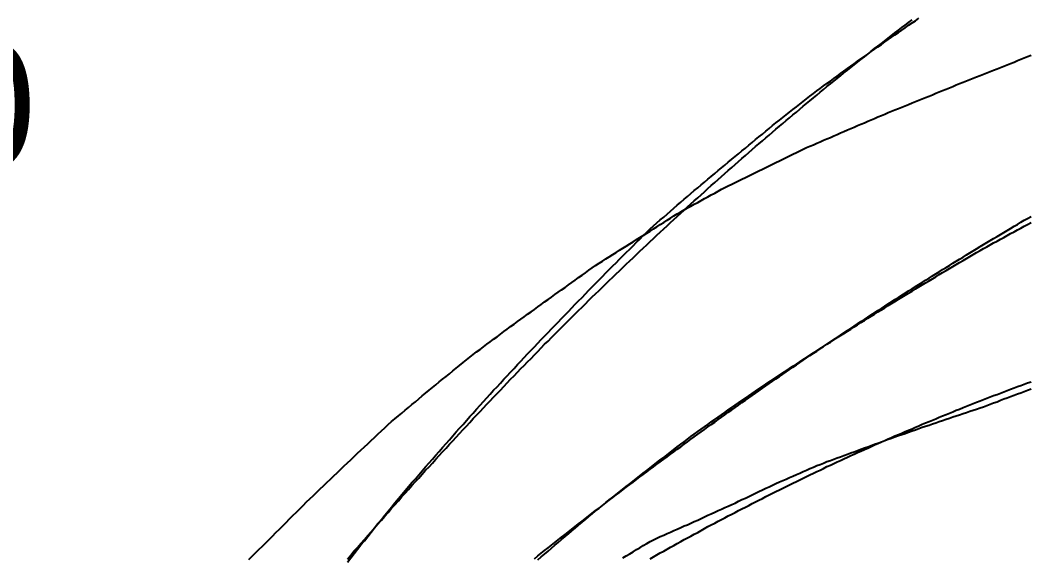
# Model space of a CAD drawing. Extents: x -35 to 179, y -35 to 144.
# Drawn here: x 6.9 to 70.9, y 38.7 to 72.9 of the extents above; entities that cross this region are included whole.
import ezdxf

# ---------------------------------------------------------------- set-up
doc = ezdxf.new("R2010")
doc.units = 0

msp = doc.modelspace()

# ---------------------------------------------------------------- linework, layer by layer
at = {"color": 4}
for points in [[(27.672, 38.433), (27.889, 38.712), (28.105, 38.973), (28.321, 39.25), (28.537, 39.527), (28.753, 39.794), (28.97, 40.06), (29.186, 40.334), (29.402, 40.609), (29.618, 40.866), (29.834, 41.139), (30.051, 41.411), (30.267, 41.676), (30.483, 41.94), (30.699, 42.211), (30.915, 42.483), (31.132, 42.738), (31.348, 42.994), (31.564, 43.249), (31.78, 43.495), (31.996, 43.741), (32.212, 43.995), (32.429, 44.249), (32.645, 44.486), (32.861, 44.739), (33.077, 44.991), (33.293, 45.235), (33.51, 45.479), (33.726, 45.731), (33.942, 45.981), (34.158, 46.214), (34.374, 46.462), (34.591, 46.711), (34.807, 46.95), (35.023, 47.19), (35.239, 47.438), (35.455, 47.685), (35.672, 47.916), (35.888, 48.162), (36.104, 48.408), (36.32, 48.646), (36.536, 48.881), (36.752, 49.12), (36.969, 49.359), (37.185, 49.583), (37.401, 49.821), (37.617, 50.059), (37.833, 50.289), (38.05, 50.519), (38.266, 50.756), (38.482, 50.993), (38.698, 51.214), (38.914, 51.45), (39.131, 51.686), (39.347, 51.907), (39.563, 52.13), (39.779, 52.36), (39.995, 52.59), (40.212, 52.804), (40.428, 53.033), (40.644, 53.262), (40.86, 53.482), (41.076, 53.703), (41.293, 53.931), (41.509, 54.158), (41.725, 54.37), (41.941, 54.599), (42.157, 54.828), (42.373, 55.048), (42.59, 55.269), (42.806, 55.496), (43.022, 55.723), (43.238, 55.936), (43.454, 56.162), (43.671, 56.388), (43.887, 56.606), (44.103, 56.824), (44.319, 57.049), (44.535, 57.27), (44.752, 57.476), (44.968, 57.695), (45.184, 57.915), (45.4, 58.126), (45.616, 58.338), (45.833, 58.556), (46.049, 58.774), (46.265, 58.978), (46.481, 59.194), (46.697, 59.411), (46.913, 59.621), (47.13, 59.813), (47.346, 60.006), (47.562, 60.198), (47.778, 60.377), (47.994, 60.569), (48.211, 60.76), (48.427, 60.945), (48.643, 61.129), (48.859, 61.32), (49.075, 61.51), (49.292, 61.687), (49.508, 61.877), (49.724, 62.063), (49.94, 62.24), (50.156, 62.419), (50.373, 62.604), (50.589, 62.79), (50.805, 62.961), (51.021, 63.145), (51.237, 63.33), (51.453, 63.507), (51.67, 63.684), (51.886, 63.867), (52.102, 64.05), (52.318, 64.219), (52.534, 64.404), (52.751, 64.587), (52.967, 64.764), (53.183, 64.941), (53.399, 65.124), (53.615, 65.306), (53.832, 65.476), (54.048, 65.657), (54.264, 65.839), (54.48, 66.013), (54.696, 66.188), (54.913, 66.368), (55.129, 66.542), (55.345, 66.703), (55.561, 66.877), (55.777, 67.05), (55.994, 67.217), (56.21, 67.383), (56.426, 67.555), (56.642, 67.727), (56.858, 67.887), (57.074, 68.058), (57.291, 68.229), (57.507, 68.394), (57.723, 68.551), (57.939, 68.712), (58.155, 68.874), (58.372, 69.024), (58.588, 69.184), (58.804, 69.345), (59.02, 69.499), (59.236, 69.654), (59.453, 69.813), (59.669, 69.973), (59.885, 70.12), (60.101, 70.279), (60.317, 70.437), (60.534, 70.589), (60.75, 70.741), (60.966, 70.898), (61.182, 71.055), (61.398, 71.201), (61.614, 71.357), (61.831, 71.513), (62.047, 71.663), (62.263, 71.813), (62.479, 71.967), (62.695, 72.122), (62.912, 72.265), (63.128, 72.418), (63.344, 72.57), (63.56, 72.717), (63.776, 72.863), (63.993, 73.014)], [(39.779, 38.575), (39.995, 38.761), (40.212, 38.947), (40.428, 39.133), (40.644, 39.318), (40.86, 39.504), (41.076, 39.688), (41.293, 39.873), (41.509, 40.058), (41.725, 40.242), (41.941, 40.423), (42.157, 40.604), (42.373, 40.785), (42.59, 40.966), (42.806, 41.146), (43.022, 41.327), (43.238, 41.507), (43.454, 41.686), (43.671, 41.866), (43.887, 42.045), (44.103, 42.224), (44.319, 42.403), (44.535, 42.574), (44.752, 42.744), (44.968, 42.914), (45.184, 43.083), (45.4, 43.253), (45.616, 43.422), (45.833, 43.59), (46.049, 43.759), (46.265, 43.927), (46.481, 44.095), (46.697, 44.263), (46.913, 44.431), (47.13, 44.598), (47.346, 44.765), (47.562, 44.931), (47.778, 45.097), (47.994, 45.263), (48.211, 45.429), (48.427, 45.595), (48.643, 45.76), (48.859, 45.925), (49.075, 46.09), (49.292, 46.255), (49.508, 46.419), (49.724, 46.578), (49.94, 46.733), (50.156, 46.887), (50.373, 47.041), (50.589, 47.194), (50.805, 47.348), (51.021, 47.501), (51.237, 47.654), (51.453, 47.806), (51.67, 47.959), (51.886, 48.111), (52.102, 48.263), (52.318, 48.415), (52.534, 48.563), (52.751, 48.711), (52.967, 48.859), (53.183, 49.007), (53.399, 49.155), (53.615, 49.302), (53.832, 49.449), (54.048, 49.596), (54.264, 49.743), (54.48, 49.89), (54.696, 50.036), (54.913, 50.182), (55.129, 50.324), (55.345, 50.466), (55.561, 50.608), (55.777, 50.75), (55.994, 50.892), (56.21, 51.033), (56.426, 51.174), (56.642, 51.315), (56.858, 51.456), (57.074, 51.596), (57.291, 51.737), (57.507, 51.877), (57.723, 52.016), (57.939, 52.155), (58.155, 52.293), (58.372, 52.432), (58.588, 52.57), (58.804, 52.708), (59.02, 52.845), (59.236, 52.983), (59.453, 53.12), (59.669, 53.257), (59.885, 53.394), (60.101, 53.53), (60.317, 53.667), (60.534, 53.802), (60.75, 53.938), (60.966, 54.073), (61.182, 54.208), (61.398, 54.343), (61.614, 54.478), (61.831, 54.612), (62.047, 54.746), (62.263, 54.88), (62.479, 55.014), (62.695, 55.148), (62.912, 55.28), (63.128, 55.412), (63.344, 55.543), (63.56, 55.674), (63.776, 55.805), (63.993, 55.935), (64.209, 56.066), (64.425, 56.196), (64.641, 56.326), (64.857, 56.455), (65.074, 56.585), (65.29, 56.714), (65.506, 56.843), (65.722, 56.972), (65.938, 57.101), (66.154, 57.229), (66.371, 57.357), (66.587, 57.485), (66.803, 57.613), (67.019, 57.74), (67.235, 57.868), (67.452, 57.995), (67.668, 58.121), (67.884, 58.248), (68.1, 58.374), (68.316, 58.493), (68.533, 58.612), (68.749, 58.731), (68.965, 58.849), (69.181, 58.968), (69.397, 59.086), (69.614, 59.204), (69.83, 59.322), (70.046, 59.439), (70.262, 59.556), (70.478, 59.674), (70.695, 59.791), (70.911, 59.907), (71.127, 60.023)], [(45.184, 38.703), (45.4, 38.832), (45.616, 38.96), (45.833, 39.099), (46.049, 39.237), (46.265, 39.354), (46.481, 39.492), (46.697, 39.629), (46.913, 39.756), (47.13, 39.858), (47.346, 39.96), (47.562, 40.063), (47.778, 40.145), (47.994, 40.247), (48.211, 40.349), (48.427, 40.44), (48.643, 40.531), (48.859, 40.632), (49.075, 40.734), (49.292, 40.814), (49.508, 40.914), (49.724, 41.015), (49.94, 41.108), (50.156, 41.204), (50.373, 41.31), (50.589, 41.415), (50.805, 41.501), (51.021, 41.606), (51.237, 41.71), (51.453, 41.805), (51.67, 41.899), (51.886, 42.003), (52.102, 42.107), (52.318, 42.191), (52.534, 42.303), (52.751, 42.412), (52.967, 42.511), (53.183, 42.611), (53.399, 42.719), (53.615, 42.828), (53.832, 42.917), (54.048, 43.024), (54.264, 43.132), (54.48, 43.23), (54.696, 43.327), (54.913, 43.434), (55.129, 43.535), (55.345, 43.617), (55.561, 43.718), (55.777, 43.819), (55.994, 43.91), (56.21, 44.001), (56.426, 44.101), (56.642, 44.201), (56.858, 44.282), (57.074, 44.381), (57.291, 44.48), (57.507, 44.57), (57.723, 44.649), (57.939, 44.736), (58.155, 44.823), (58.372, 44.891), (58.588, 44.977), (58.804, 45.063), (59.02, 45.139), (59.236, 45.216), (59.453, 45.301), (59.669, 45.386), (59.885, 45.453), (60.101, 45.537), (60.317, 45.622), (60.534, 45.697), (60.75, 45.772), (60.966, 45.855), (61.182, 45.938), (61.398, 46.004), (61.614, 46.087), (61.831, 46.169), (62.047, 46.243), (62.263, 46.316), (62.479, 46.398), (62.695, 46.479), (62.912, 46.544), (63.128, 46.624), (63.344, 46.705), (63.56, 46.777), (63.776, 46.849), (63.993, 46.929), (64.209, 47.009), (64.425, 47.072), (64.641, 47.151), (64.857, 47.23), (65.074, 47.3), (65.29, 47.37), (65.506, 47.449), (65.722, 47.527), (65.938, 47.588), (66.154, 47.665), (66.371, 47.743), (66.587, 47.811), (66.803, 47.88), (67.019, 47.956), (67.235, 48.033), (67.452, 48.093), (67.668, 48.168), (67.884, 48.244), (68.1, 48.311), (68.316, 48.392), (68.533, 48.479), (68.749, 48.566), (68.965, 48.637), (69.181, 48.723), (69.397, 48.809), (69.614, 48.887), (69.83, 48.965), (70.046, 49.05), (70.262, 49.135), (70.478, 49.205), (70.695, 49.289), (70.911, 49.376), (71.127, 49.456)]]:
    msp.add_lwpolyline(points, dxfattribs=at)
at = {"color": 3}
for points in [[(27.672, 38.613), (27.889, 38.874), (28.105, 39.159), (28.321, 39.374), (28.537, 39.618), (28.753, 39.869), (28.97, 40.135), (29.186, 40.364), (29.402, 40.621), (29.618, 40.896), (29.834, 41.111), (30.051, 41.353), (30.267, 41.599), (30.483, 41.858), (30.699, 42.086), (30.915, 42.339), (31.132, 42.605), (31.348, 42.82), (31.564, 43.059), (31.78, 43.301), (31.996, 43.554), (32.212, 43.78), (32.429, 44.028), (32.645, 44.286), (32.861, 44.501), (33.077, 44.737), (33.293, 44.974), (33.51, 45.221), (33.726, 45.446), (33.942, 45.69), (34.158, 45.94), (34.374, 46.154), (34.591, 46.387), (34.807, 46.619), (35.023, 46.861), (35.239, 47.083), (35.455, 47.323), (35.672, 47.566), (35.888, 47.779), (36.104, 48.009), (36.32, 48.237), (36.536, 48.474), (36.752, 48.694), (36.969, 48.93), (37.185, 49.166), (37.401, 49.377), (37.617, 49.604), (37.833, 49.827), (38.05, 50.059), (38.266, 50.277), (38.482, 50.508), (38.698, 50.739), (38.914, 50.948), (39.131, 51.171), (39.347, 51.391), (39.563, 51.618), (39.779, 51.833), (39.995, 52.06), (40.212, 52.285), (40.428, 52.492), (40.644, 52.712), (40.86, 52.928), (41.076, 53.15), (41.293, 53.362), (41.509, 53.586), (41.725, 53.805), (41.941, 54.01), (42.157, 54.226), (42.373, 54.438), (42.59, 54.656), (42.806, 54.865), (43.022, 55.085), (43.238, 55.299), (43.454, 55.501), (43.671, 55.714), (43.887, 55.922), (44.103, 56.135), (44.319, 56.342), (44.535, 56.558), (44.752, 56.767), (44.968, 56.967), (45.184, 57.176), (45.4, 57.38), (45.616, 57.589), (45.833, 57.792), (46.049, 58.005), (46.265, 58.209), (46.481, 58.406), (46.697, 58.612), (46.913, 58.813), (47.13, 59.017), (47.346, 59.217), (47.562, 59.426), (47.778, 59.626), (47.994, 59.82), (48.211, 60.023), (48.427, 60.219), (48.643, 60.42), (48.859, 60.617), (49.075, 60.821), (49.292, 61.017), (49.508, 61.209), (49.724, 61.407), (49.94, 61.601), (50.156, 61.797), (50.373, 61.991), (50.589, 62.192), (50.805, 62.383), (51.021, 62.572), (51.237, 62.767), (51.453, 62.957), (51.67, 63.149), (51.886, 63.34), (52.102, 63.537), (52.318, 63.724), (52.534, 63.91), (52.751, 64.102), (52.967, 64.288), (53.183, 64.476), (53.399, 64.664), (53.615, 64.857), (53.832, 65.04), (54.048, 65.223), (54.264, 65.411), (54.48, 65.594), (54.696, 65.779), (54.913, 65.963), (55.129, 66.152), (55.345, 66.331), (55.561, 66.511), (55.777, 66.696), (55.994, 66.875), (56.21, 67.057), (56.426, 67.237), (56.642, 67.423), (56.858, 67.598), (57.074, 67.775), (57.291, 67.957), (57.507, 68.132), (57.723, 68.31), (57.939, 68.487), (58.155, 68.669), (58.372, 68.841), (58.588, 69.015), (58.804, 69.193), (59.02, 69.365), (59.236, 69.539), (59.453, 69.713), (59.669, 69.891), (59.885, 70.059), (60.101, 70.23), (60.317, 70.405), (60.534, 70.573), (60.75, 70.743), (60.966, 70.915), (61.182, 71.089), (61.398, 71.253), (61.614, 71.421), (61.831, 71.592), (62.047, 71.757), (62.263, 71.924), (62.479, 72.092), (62.695, 72.263), (62.912, 72.424), (63.128, 72.588), (63.344, 72.756), (63.56, 72.918)], [(39.563, 38.653), (39.779, 38.825), (39.995, 38.998), (40.212, 39.17), (40.428, 39.342), (40.644, 39.513), (40.86, 39.684), (41.076, 39.855), (41.293, 40.025), (41.509, 40.195), (41.725, 40.364), (41.941, 40.534), (42.157, 40.703), (42.373, 40.871), (42.59, 41.04), (42.806, 41.208), (43.022, 41.375), (43.238, 41.543), (43.454, 41.71), (43.671, 41.876), (43.887, 42.042), (44.103, 42.208), (44.319, 42.374), (44.535, 42.539), (44.752, 42.704), (44.968, 42.869), (45.184, 43.033), (45.4, 43.197), (45.616, 43.361), (45.833, 43.524), (46.049, 43.687), (46.265, 43.85), (46.481, 44.012), (46.697, 44.174), (46.913, 44.336), (47.13, 44.497), (47.346, 44.658), (47.562, 44.819), (47.778, 44.979), (47.994, 45.139), (48.211, 45.299), (48.427, 45.458), (48.643, 45.617), (48.859, 45.776), (49.075, 45.934), (49.292, 46.092), (49.508, 46.25), (49.724, 46.407), (49.94, 46.564), (50.156, 46.721), (50.373, 46.877), (50.589, 47.034), (50.805, 47.189), (51.021, 47.345), (51.237, 47.5), (51.453, 47.655), (51.67, 47.809), (51.886, 47.963), (52.102, 48.117), (52.318, 48.271), (52.534, 48.424), (52.751, 48.577), (52.967, 48.729), (53.183, 48.882), (53.399, 49.033), (53.615, 49.185), (53.832, 49.336), (54.048, 49.487), (54.264, 49.638), (54.48, 49.788), (54.696, 49.938), (54.913, 50.088), (55.129, 50.237), (55.345, 50.386), (55.561, 50.535), (55.777, 50.683), (55.994, 50.831), (56.21, 50.979), (56.426, 51.127), (56.642, 51.274), (56.858, 51.421), (57.074, 51.567), (57.291, 51.713), (57.507, 51.859), (57.723, 52.005), (57.939, 52.15), (58.155, 52.295), (58.372, 52.439), (58.588, 52.584), (58.804, 52.728), (59.02, 52.871), (59.236, 53.015), (59.453, 53.158), (59.669, 53.3), (59.885, 53.443), (60.101, 53.585), (60.317, 53.727), (60.534, 53.868), (60.75, 54.009), (60.966, 54.15), (61.182, 54.291), (61.398, 54.431), (61.614, 54.571), (61.831, 54.71), (62.047, 54.85), (62.263, 54.989), (62.479, 55.127), (62.695, 55.266), (62.912, 55.404), (63.128, 55.541), (63.344, 55.679), (63.56, 55.816), (63.776, 55.953), (63.993, 56.089), (64.209, 56.226), (64.425, 56.361), (64.641, 56.497), (64.857, 56.632), (65.074, 56.767), (65.29, 56.902), (65.506, 57.036), (65.722, 57.17), (65.938, 57.304), (66.154, 57.437), (66.371, 57.57), (66.587, 57.703), (66.803, 57.836), (67.019, 57.968), (67.235, 58.1), (67.452, 58.231), (67.668, 58.363), (67.884, 58.494), (68.1, 58.624), (68.316, 58.755), (68.533, 58.885), (68.749, 59.015), (68.965, 59.144), (69.181, 59.273), (69.397, 59.402), (69.614, 59.53), (69.83, 59.659), (70.046, 59.787), (70.262, 59.914), (70.478, 60.042), (70.695, 60.169), (70.911, 60.295), (71.127, 60.422)], [(46.913, 38.643), (47.13, 38.769), (47.346, 38.889), (47.562, 39.022), (47.778, 39.142), (47.994, 39.255), (48.211, 39.379), (48.427, 39.496), (48.643, 39.619), (48.859, 39.737), (49.075, 39.866), (49.292, 39.982), (49.508, 40.093), (49.724, 40.215), (49.94, 40.329), (50.156, 40.448), (50.373, 40.563), (50.589, 40.69), (50.805, 40.802), (51.021, 40.911), (51.237, 41.03), (51.453, 41.141), (51.67, 41.257), (51.886, 41.37), (52.102, 41.493), (52.318, 41.601), (52.534, 41.708), (52.751, 41.825), (52.967, 41.933), (53.183, 42.045), (53.399, 42.156), (53.615, 42.276), (53.832, 42.381), (54.048, 42.486), (54.264, 42.6), (54.48, 42.705), (54.696, 42.814), (54.913, 42.922), (55.129, 43.039), (55.345, 43.14), (55.561, 43.243), (55.777, 43.355), (55.994, 43.456), (56.21, 43.563), (56.426, 43.669), (56.642, 43.782), (56.858, 43.88), (57.074, 43.981), (57.291, 44.089), (57.507, 44.189), (57.723, 44.292), (57.939, 44.395), (58.155, 44.506), (58.372, 44.6), (58.588, 44.699), (58.804, 44.804), (59.02, 44.901), (59.236, 45.001), (59.453, 45.102), (59.669, 45.209), (59.885, 45.301), (60.101, 45.397), (60.317, 45.5), (60.534, 45.594), (60.75, 45.691), (60.966, 45.789), (61.182, 45.893), (61.398, 45.982), (61.614, 46.076), (61.831, 46.176), (62.047, 46.267), (62.263, 46.361), (62.479, 46.457), (62.695, 46.558), (62.912, 46.644), (63.128, 46.735), (63.344, 46.833), (63.56, 46.921), (63.776, 47.012), (63.993, 47.105), (64.209, 47.204), (64.425, 47.286), (64.641, 47.376), (64.857, 47.47), (65.074, 47.556), (65.29, 47.644), (65.506, 47.735), (65.722, 47.83), (65.938, 47.91), (66.154, 47.997), (66.371, 48.089), (66.587, 48.171), (66.803, 48.257), (67.019, 48.345), (67.235, 48.438), (67.452, 48.514), (67.668, 48.599), (67.884, 48.688), (68.1, 48.768), (68.316, 48.851), (68.533, 48.936), (68.749, 49.026), (68.965, 49.1), (69.181, 49.182), (69.397, 49.269), (69.614, 49.346), (69.83, 49.426), (70.046, 49.509), (70.262, 49.596), (70.478, 49.667), (70.695, 49.747), (70.911, 49.83), (71.127, 49.905)]]:
    msp.add_lwpolyline(points, dxfattribs=at)
at = {"color": 6}
msp.add_lwpolyline([(21.403, 38.612), (21.619, 38.823), (21.835, 39.033), (22.051, 39.243), (22.268, 39.453), (22.484, 39.663), (22.7, 39.88), (22.916, 40.096), (23.132, 40.313), (23.349, 40.529), (23.565, 40.746), (23.781, 40.962), (23.997, 41.179), (24.213, 41.395), (24.43, 41.611), (24.646, 41.828), (24.862, 42.044), (25.078, 42.261), (25.294, 42.469), (25.511, 42.676), (25.727, 42.883), (25.943, 43.089), (26.159, 43.296), (26.375, 43.503), (26.592, 43.709), (26.808, 43.916), (27.024, 44.122), (27.24, 44.329), (27.456, 44.536), (27.672, 44.742), (27.889, 44.947), (28.105, 45.15), (28.321, 45.353), (28.537, 45.556), (28.753, 45.759), (28.97, 45.962), (29.186, 46.165), (29.402, 46.368), (29.618, 46.571), (29.834, 46.774), (30.051, 46.977), (30.267, 47.18), (30.483, 47.383), (30.699, 47.554), (30.915, 47.735), (31.132, 47.916), (31.348, 48.096), (31.564, 48.277), (31.78, 48.458), (31.996, 48.638), (32.212, 48.819), (32.429, 49), (32.645, 49.18), (32.861, 49.361), (33.077, 49.541), (33.293, 49.716), (33.51, 49.891), (33.726, 50.066), (33.942, 50.241), (34.158, 50.417), (34.374, 50.592), (34.591, 50.767), (34.807, 50.942), (35.023, 51.118), (35.239, 51.293), (35.455, 51.468), (35.672, 51.644), (35.888, 51.804), (36.104, 51.965), (36.32, 52.126), (36.536, 52.287), (36.752, 52.448), (36.969, 52.609), (37.185, 52.77), (37.401, 52.931), (37.617, 53.092), (37.833, 53.253), (38.05, 53.414), (38.266, 53.575), (38.482, 53.731), (38.698, 53.887), (38.914, 54.042), (39.131, 54.198), (39.347, 54.353), (39.563, 54.509), (39.779, 54.664), (39.995, 54.82), (40.212, 54.976), (40.428, 55.131), (40.644, 55.287), (40.86, 55.442), (41.076, 55.597), (41.293, 55.752), (41.509, 55.907), (41.725, 56.061), (41.941, 56.216), (42.157, 56.371), (42.373, 56.526), (42.59, 56.68), (42.806, 56.835), (43.022, 56.99), (43.238, 57.144), (43.454, 57.299), (43.671, 57.454), (43.887, 57.581), (44.103, 57.717), (44.319, 57.853), (44.535, 57.989), (44.752, 58.125), (44.968, 58.261), (45.184, 58.396), (45.4, 58.532), (45.616, 58.668), (45.833, 58.804), (46.049, 58.94), (46.265, 59.076), (46.481, 59.213), (46.697, 59.35), (46.913, 59.487), (47.13, 59.623), (47.346, 59.76), (47.562, 59.897), (47.778, 60.034), (47.994, 60.171), (48.211, 60.307), (48.427, 60.444), (48.643, 60.581), (48.859, 60.718), (49.075, 60.835), (49.292, 60.954), (49.508, 61.073), (49.724, 61.192), (49.94, 61.311), (50.156, 61.43), (50.373, 61.549), (50.589, 61.668), (50.805, 61.787), (51.021, 61.906), (51.237, 62.024), (51.453, 62.143), (51.67, 62.252), (51.886, 62.359), (52.102, 62.467), (52.318, 62.574), (52.534, 62.681), (52.751, 62.788), (52.967, 62.896), (53.183, 63.003), (53.399, 63.11), (53.615, 63.218), (53.832, 63.325), (54.048, 63.432), (54.264, 63.538), (54.48, 63.642), (54.696, 63.747), (54.913, 63.851), (55.129, 63.956), (55.345, 64.06), (55.561, 64.165), (55.777, 64.27), (55.994, 64.374), (56.21, 64.479), (56.426, 64.583), (56.642, 64.688), (56.858, 64.793), (57.074, 64.881), (57.291, 64.975), (57.507, 65.069), (57.723, 65.163), (57.939, 65.257), (58.155, 65.351), (58.372, 65.444), (58.588, 65.538), (58.804, 65.632), (59.02, 65.726), (59.236, 65.82), (59.453, 65.914), (59.669, 66.005), (59.885, 66.097), (60.101, 66.189), (60.317, 66.282), (60.534, 66.374), (60.75, 66.466), (60.966, 66.558), (61.182, 66.65), (61.398, 66.742), (61.614, 66.834), (61.831, 66.926), (62.047, 67.018), (62.263, 67.105), (62.479, 67.193), (62.695, 67.28), (62.912, 67.368), (63.128, 67.456), (63.344, 67.543), (63.56, 67.631), (63.776, 67.718), (63.993, 67.806), (64.209, 67.894), (64.425, 67.981), (64.641, 68.069), (64.857, 68.157), (65.074, 68.246), (65.29, 68.334), (65.506, 68.423), (65.722, 68.511), (65.938, 68.6), (66.154, 68.688), (66.371, 68.777), (66.587, 68.865), (66.803, 68.954), (67.019, 69.042), (67.235, 69.131), (67.452, 69.217), (67.668, 69.302), (67.884, 69.386), (68.1, 69.471), (68.316, 69.556), (68.533, 69.641), (68.749, 69.726), (68.965, 69.811), (69.181, 69.896), (69.397, 69.981), (69.614, 70.066), (69.83, 70.151), (70.046, 70.236), (70.262, 70.323), (70.478, 70.41), (70.695, 70.497), (70.911, 70.583), (71.127, 70.67)], dxfattribs=at)

# ---------------------------------------------------------------- texts
at = {"color": 0}
msp.add_text('40', height=8, dxfattribs=at).set_placement((-4, 63.477))

doc.saveas('drawing.dxf')
